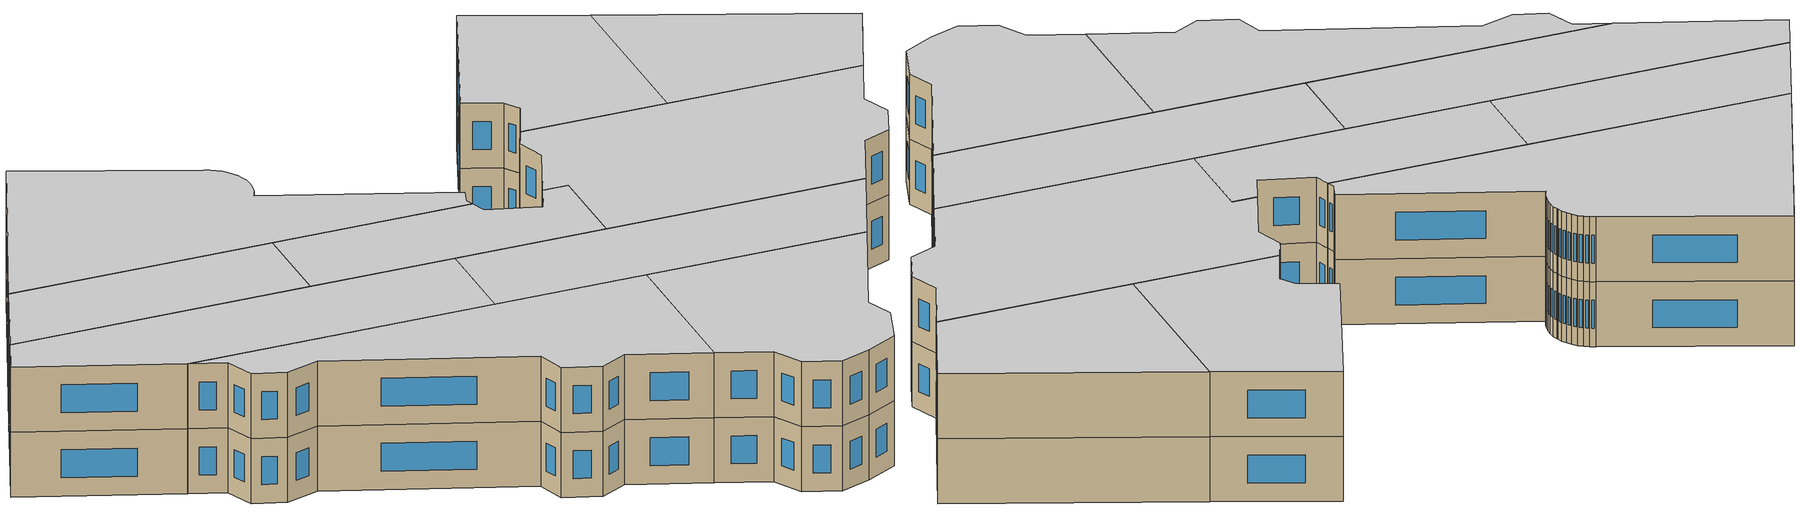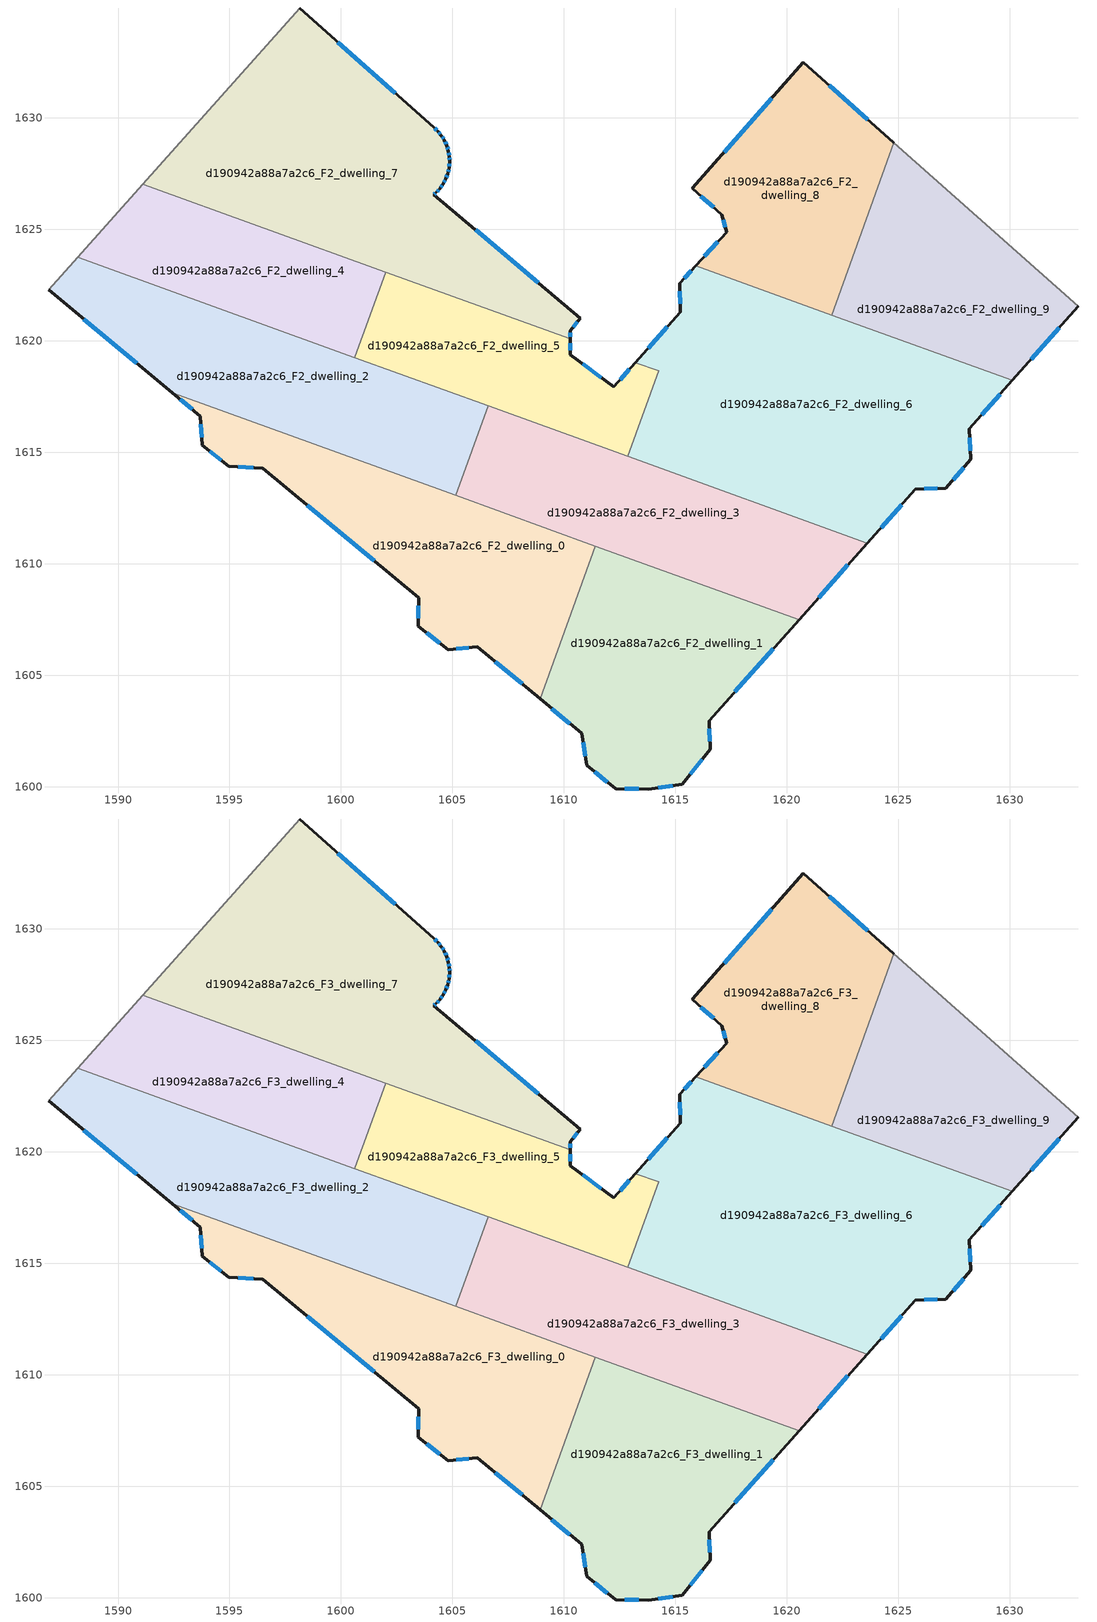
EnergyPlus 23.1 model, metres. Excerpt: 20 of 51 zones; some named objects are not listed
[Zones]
d190942a88a7a2c6_F2_dwelling_0
 floor to d190942a88a7a2c6_F1_dwelling_0 (EU_floor_Construction): 1611.41,1610.8 1608.93,1603.94 1606.11,1606.29 1604.81,1606.14 1603.46,1607.2 1603.48,1608.47 1596.49,1614.29 1594.97,1614.38 1593.77,1615.31 1593.69,1616.63 1592.43,1617.67 z6
 wall outside (EU_wall_Construction): 1592.43,1617.67 1593.69,1616.63 1593.77,1615.31 1594.97,1614.38 1596.49,1614.29 1603.48,1608.47 1603.46,1607.2 1604.81,1606.14 1606.11,1606.29 1608.93,1603.94 z6:9
 wall to d190942a88a7a2c6_F2_dwelling_1 (EU_wall_Construction): 1608.93,1603.94 1611.41,1610.8 z6:9
 wall to d190942a88a7a2c6_F2_dwelling_2 (EU_wall_Construction): 1605.15,1613.07 1592.43,1617.67 z6:9
 wall to d190942a88a7a2c6_F2_dwelling_3 (EU_wall_Construction): 1611.41,1610.8 1605.15,1613.07 z6:9
 window (EU_Window_Construction): 1603.48,1608.11 1603.46,1607.56 / 1598.49,1612.63 1601.49,1610.13 / 1595.4,1614.36 1596.06,1614.32 / 1594.11,1615.05 1594.62,1614.65 / 1593.71,1616.25 1593.75,1615.69 / 1592.79,1617.37 1593.33,1616.92 / 1606.91,1605.62 1608.12,1604.61 / 1605.18,1606.18 1605.74,1606.25 / 1603.84,1606.9 1604.42,1606.44 z6.86:8.14
d190942a88a7a2c6_F2_dwelling_1
 floor to d190942a88a7a2c6_F1_dwelling_1 (EU_floor_Construction): 1620.55,1607.49 1616.51,1602.96 1616.55,1601.68 1615.32,1600.1 1613.78,1599.9 1612.31,1599.91 1611.02,1600.97 1610.79,1602.39 1608.93,1603.94 1611.41,1610.8 z6
 wall outside (EU_wall_Construction): 1608.93,1603.94 1610.79,1602.39 1611.02,1600.97 1612.31,1599.91 1613.78,1599.9 1615.32,1600.1 1616.55,1601.68 1616.51,1602.96 1620.55,1607.49 z6:9
 wall to d190942a88a7a2c6_F2_dwelling_3 (EU_wall_Construction): 1620.55,1607.49 1611.41,1610.8 z6:9
 window (EU_Window_Construction): 1612.73,1599.91 1613.36,1599.9 / 1611.39,1600.67 1611.95,1600.21 / 1610.86,1601.99 1610.96,1601.38 / 1609.46,1603.5 1610.26,1602.83 / 1617.66,1604.26 1619.39,1606.2 / 1616.54,1602.04 1616.52,1602.6 / 1615.67,1600.55 1616.2,1601.23 / 1614.22,1599.96 1614.88,1600.05 z6.86:8.14
d190942a88a7a2c6_F2_dwelling_2
 floor to d190942a88a7a2c6_F1_dwelling_2 (EU_floor_Construction): 1606.6,1617.09 1605.15,1613.07 1592.43,1617.67 1586.89,1622.28 1588.19,1623.75 z6
 wall outside (EU_wall_Construction): 1586.89,1622.28 1592.43,1617.67 z6:9
 wall to d190942a88a7a2c6_F2_dwelling_3 (EU_wall_Construction): 1605.15,1613.07 1606.6,1617.09 z6:9
 wall adiabatic (EU_wall_Construction): 1588.19,1623.75 1586.89,1622.28 z6:9
 wall to d190942a88a7a2c6_F2_dwelling_4 (EU_wall_Construction): 1600.62,1619.25 1588.19,1623.75 z6:9
 wall to d190942a88a7a2c6_F2_dwelling_5 (EU_wall_Construction): 1606.6,1617.09 1600.62,1619.25 z6:9
 window (EU_Window_Construction): 1588.47,1620.97 1590.85,1618.99 z6.86:8.14
d190942a88a7a2c6_F2_dwelling_3
 floor to d190942a88a7a2c6_F1_dwelling_3 (EU_floor_Construction): 1623.61,1610.93 1620.55,1607.49 1605.15,1613.07 1606.6,1617.09 z6
 wall outside (EU_wall_Construction): 1620.55,1607.49 1623.61,1610.93 z6:9
 wall to d190942a88a7a2c6_F2_dwelling_6 (EU_wall_Construction): 1623.61,1610.93 1612.87,1614.82 z6:9
 wall to d190942a88a7a2c6_F2_dwelling_5 (EU_wall_Construction): 1612.87,1614.82 1606.6,1617.09 z6:9
 window (EU_Window_Construction): 1621.42,1608.47 1622.73,1609.95 z6.86:8.14
d190942a88a7a2c6_F2_dwelling_4
 floor to d190942a88a7a2c6_F1_dwelling_4 (EU_floor_Construction): 1602,1623.08 1600.62,1619.25 1588.19,1623.75 1591.11,1627.03 z6
 wall to d190942a88a7a2c6_F2_dwelling_5 (EU_wall_Construction): 1600.62,1619.25 1602,1623.08 z6:9
 wall adiabatic (EU_wall_Construction): 1591.11,1627.03 1588.19,1623.75 z6:9
 wall to d190942a88a7a2c6_F2_dwelling_7 (EU_wall_Construction): 1602,1623.08 1591.11,1627.03 z6:9
d190942a88a7a2c6_F2_dwelling_5
 floor to d190942a88a7a2c6_F1_dwelling_5 (EU_floor_Construction): 1613.21,1619.03 1614.25,1618.65 1612.87,1614.82 1600.62,1619.25 1602,1623.08 1610.29,1620.08 1610.28,1619.38 1612.24,1617.95 z6
 wall outside (EU_wall_Construction): 1613.21,1619.03 1612.24,1617.95 1610.28,1619.38 1610.29,1620.08 z6:9
 wall to d190942a88a7a2c6_F2_dwelling_6 (EU_wall_Construction): 1612.87,1614.82 1614.25,1618.65 1613.21,1619.03 z6:9
 wall to d190942a88a7a2c6_F2_dwelling_7 (EU_wall_Construction): 1610.29,1620.08 1602,1623.08 z6:9
 window (EU_Window_Construction): 1610.28,1619.58 1610.29,1619.88 / 1611.68,1618.35 1610.84,1618.97 / 1612.93,1618.72 1612.52,1618.25 z6.86:8.14
d190942a88a7a2c6_F2_dwelling_6
 floor to d190942a88a7a2c6_F1_dwelling_6 (EU_floor_Construction): 1630.11,1618.22 1628.18,1616.06 1628.24,1614.68 1627.13,1613.4 1625.77,1613.35 1623.61,1610.93 1612.87,1614.82 1614.25,1618.65 1613.21,1619.03 1615.21,1621.28 1615.2,1622.59 1615.91,1623.36 z6
 wall outside (EU_wall_Construction): 1615.91,1623.36 1615.2,1622.59 1615.21,1621.28 1613.21,1619.03 / 1623.61,1610.93 1625.77,1613.35 1627.13,1613.4 1628.24,1614.68 1628.18,1616.06 1630.11,1618.22 z6:9
 wall to d190942a88a7a2c6_F2_dwelling_9 (EU_wall_Construction): 1630.11,1618.22 1622,1621.16 z6:9
 wall to d190942a88a7a2c6_F2_dwelling_8 (EU_wall_Construction): 1622,1621.16 1615.91,1623.36 z6:9
 window (EU_Window_Construction): 1614.64,1620.64 1613.78,1619.67 / 1615.2,1622.22 1615.21,1621.66 / 1615.71,1623.14 1615.4,1622.81 / 1628.73,1616.68 1629.56,1617.6 / 1628.22,1615.08 1628.2,1615.67 / 1627.45,1613.76 1627.92,1614.32 / 1626.16,1613.36 1626.74,1613.38 / 1624.23,1611.62 1625.15,1612.66 z6.86:8.14
d190942a88a7a2c6_F2_dwelling_7
 floor to d190942a88a7a2c6_F1_dwelling_7 (EU_floor_Construction): 1604.34,1629.41 1604.51,1629.21 1604.64,1628.99 1604.75,1628.76 1604.82,1628.51 1604.86,1628.26 1604.87,1628.07 1604.87,1628.01 1604.85,1627.75 1604.79,1627.5 1604.7,1627.27 1604.58,1627.04 1604.43,1626.83 1604.26,1626.64 1604.17,1626.56 1610.73,1621.02 1610.29,1620.46 1610.29,1620.08 1591.11,1627.03 1598.14,1634.93 1604.16,1629.58 z6
 wall outside (EU_wall_Construction): 1610.29,1620.08 1610.29,1620.46 1610.73,1621.02 1604.17,1626.56 1604.26,1626.64 1604.43,1626.83 1604.58,1627.04 1604.7,1627.27 1604.79,1627.5 1604.85,1627.75 1604.87,1628.01 1604.87,1628.07 1604.86,1628.26 1604.82,1628.51 1604.75,1628.76 1604.64,1628.99 1604.51,1629.21 1604.34,1629.41 1604.16,1629.58 1598.14,1634.93 z6:9
 wall adiabatic (EU_wall_Construction): 1598.14,1634.93 1591.11,1627.03 z6:9
 window (EU_Window_Construction): 1602.44,1631.11 1599.86,1633.4 / 1604.29,1629.45 1604.21,1629.53 / 1604.46,1629.27 1604.39,1629.35 / 1604.6,1629.05 1604.54,1629.15 / 1604.72,1628.83 1604.67,1628.93 / 1604.8,1628.58 1604.77,1628.69 / 1604.85,1628.34 1604.83,1628.44 / 1604.87,1628.13 1604.87,1628.21 / 1604.86,1627.83 1604.87,1627.94 / 1604.81,1627.58 1604.83,1627.68 / 1604.73,1627.33 1604.77,1627.44 / 1604.62,1627.1 1604.67,1627.2 / 1604.48,1626.89 1604.54,1626.98 / 1604.31,1626.7 1604.38,1626.78 / 1604.19,1626.59 1604.23,1626.62 / 1608.85,1622.6 1606.04,1624.98 / 1610.41,1620.62 1610.6,1620.86 / 1610.29,1620.19 1610.29,1620.35 z6.86:8.14
d190942a88a7a2c6_F2_dwelling_8
 floor to d190942a88a7a2c6_F1_dwelling_8 (EU_floor_Construction): 1624.8,1628.89 1622,1621.16 1615.91,1623.36 1617.29,1624.87 1617.09,1625.65 1615.76,1626.83 1620.73,1632.51 z6
 wall outside (EU_wall_Construction): 1624.8,1628.89 1620.73,1632.51 1615.76,1626.83 1617.09,1625.65 1617.29,1624.87 1615.91,1623.36 z6:9
 wall to d190942a88a7a2c6_F2_dwelling_9 (EU_wall_Construction): 1622,1621.16 1624.8,1628.89 z6:9
 window (EU_Window_Construction): 1623.64,1629.92 1621.89,1631.47 / 1616.9,1624.44 1616.3,1623.79 / 1617.15,1625.43 1617.23,1625.09 / 1616.14,1626.5 1616.71,1625.99 / 1619.31,1630.89 1617.18,1628.45 z6.86:8.14
d190942a88a7a2c6_F2_dwelling_9
 floor to d190942a88a7a2c6_F1_dwelling_9 (EU_floor_Construction): 1633.07,1621.55 1630.11,1618.22 1622,1621.16 1624.8,1628.89 z6
 wall outside (EU_wall_Construction): 1630.11,1618.22 1633.07,1621.55 z6:9
 wall adiabatic (EU_wall_Construction): 1633.07,1621.55 1624.8,1628.89 z6:9
 window (EU_Window_Construction): 1630.96,1619.17 1632.23,1620.6 z6.86:8.14
d190942a88a7a2c6_F3_dwelling_0
 floor to d190942a88a7a2c6_F2_dwelling_0 (EU_floor_Construction): 1611.41,1610.8 1608.93,1603.94 1606.11,1606.29 1604.81,1606.14 1603.46,1607.2 1603.48,1608.47 1596.49,1614.29 1594.97,1614.38 1593.77,1615.31 1593.69,1616.63 1592.43,1617.67 z9
 wall outside (EU_wall_Construction): 1592.43,1617.67 1593.69,1616.63 1593.77,1615.31 1594.97,1614.38 1596.49,1614.29 1603.48,1608.47 1603.46,1607.2 1604.81,1606.14 1606.11,1606.29 1608.93,1603.94 z9:12
 wall to d190942a88a7a2c6_F3_dwelling_1 (EU_wall_Construction): 1608.93,1603.94 1611.41,1610.8 z9:12
 wall to d190942a88a7a2c6_F3_dwelling_2 (EU_wall_Construction): 1605.15,1613.07 1592.43,1617.67 z9:12
 wall to d190942a88a7a2c6_F3_dwelling_3 (EU_wall_Construction): 1611.41,1610.8 1605.15,1613.07 z9:12
 window (EU_Window_Construction): 1603.48,1608.11 1603.46,1607.56 / 1598.49,1612.63 1601.49,1610.13 / 1595.4,1614.36 1596.06,1614.32 / 1594.11,1615.05 1594.62,1614.65 / 1593.71,1616.25 1593.75,1615.69 / 1592.79,1617.37 1593.33,1616.92 / 1606.91,1605.62 1608.12,1604.61 / 1605.18,1606.18 1605.74,1606.25 / 1603.84,1606.9 1604.42,1606.44 z9.86:11.14
 ceiling to d190942a88a7a2c6_F4_dwelling_0 (EU_floor_Construction): 1608.93,1603.94 1611.41,1610.8 1592.43,1617.67 1593.69,1616.63 1593.77,1615.31 1594.97,1614.38 1596.49,1614.29 1603.48,1608.47 1603.46,1607.2 1604.81,1606.14 1606.11,1606.29 z12
d190942a88a7a2c6_F3_dwelling_1
 floor to d190942a88a7a2c6_F2_dwelling_1 (EU_floor_Construction): 1620.55,1607.49 1616.51,1602.96 1616.55,1601.68 1615.32,1600.1 1613.78,1599.9 1612.31,1599.91 1611.02,1600.97 1610.79,1602.39 1608.93,1603.94 1611.41,1610.8 z9
 wall outside (EU_wall_Construction): 1608.93,1603.94 1610.79,1602.39 1611.02,1600.97 1612.31,1599.91 1613.78,1599.9 1615.32,1600.1 1616.55,1601.68 1616.51,1602.96 1620.55,1607.49 z9:12
 wall to d190942a88a7a2c6_F3_dwelling_3 (EU_wall_Construction): 1620.55,1607.49 1611.41,1610.8 z9:12
 window (EU_Window_Construction): 1612.73,1599.91 1613.36,1599.9 / 1611.39,1600.67 1611.95,1600.21 / 1610.86,1601.99 1610.96,1601.38 / 1609.46,1603.5 1610.26,1602.83 / 1617.66,1604.26 1619.39,1606.2 / 1616.54,1602.04 1616.52,1602.6 / 1615.67,1600.55 1616.2,1601.23 / 1614.22,1599.96 1614.88,1600.05 z9.86:11.14
 ceiling to d190942a88a7a2c6_F4_dwelling_1 (EU_floor_Construction): 1616.55,1601.68 1616.51,1602.96 1620.55,1607.49 1611.41,1610.8 1608.93,1603.94 1610.79,1602.39 1611.02,1600.97 1612.31,1599.91 1613.78,1599.9 1615.32,1600.1 z12
d190942a88a7a2c6_F3_dwelling_2
 floor to d190942a88a7a2c6_F2_dwelling_2 (EU_floor_Construction): 1606.6,1617.09 1605.15,1613.07 1592.43,1617.67 1586.89,1622.28 1588.19,1623.75 z9
 wall outside (EU_wall_Construction): 1586.89,1622.28 1592.43,1617.67 z9:12
 wall to d190942a88a7a2c6_F3_dwelling_3 (EU_wall_Construction): 1605.15,1613.07 1606.6,1617.09 z9:12
 wall adiabatic (EU_wall_Construction): 1588.19,1623.75 1586.89,1622.28 z9:12
 wall to d190942a88a7a2c6_F3_dwelling_4 (EU_wall_Construction): 1600.62,1619.25 1588.19,1623.75 z9:12
 wall to d190942a88a7a2c6_F3_dwelling_5 (EU_wall_Construction): 1606.6,1617.09 1600.62,1619.25 z9:12
 window (EU_Window_Construction): 1588.47,1620.97 1590.85,1618.99 z9.86:11.14
 ceiling to d190942a88a7a2c6_F4_dwelling_2 (EU_floor_Construction): 1605.15,1613.07 1606.6,1617.09 1588.19,1623.75 1586.89,1622.28 1592.43,1617.67 z12
d190942a88a7a2c6_F3_dwelling_3
 floor to d190942a88a7a2c6_F2_dwelling_3 (EU_floor_Construction): 1623.61,1610.93 1620.55,1607.49 1605.15,1613.07 1606.6,1617.09 z9
 wall outside (EU_wall_Construction): 1620.55,1607.49 1623.61,1610.93 z9:12
 wall to d190942a88a7a2c6_F3_dwelling_6 (EU_wall_Construction): 1623.61,1610.93 1612.87,1614.82 z9:12
 wall to d190942a88a7a2c6_F3_dwelling_5 (EU_wall_Construction): 1612.87,1614.82 1606.6,1617.09 z9:12
 window (EU_Window_Construction): 1621.42,1608.47 1622.73,1609.95 z9.86:11.14
 ceiling to d190942a88a7a2c6_F4_dwelling_3 (EU_floor_Construction): 1620.55,1607.49 1623.61,1610.93 1606.6,1617.09 1605.15,1613.07 z12
d190942a88a7a2c6_F3_dwelling_4
 floor to d190942a88a7a2c6_F2_dwelling_4 (EU_floor_Construction): 1602,1623.08 1600.62,1619.25 1588.19,1623.75 1591.11,1627.03 z9
 wall to d190942a88a7a2c6_F3_dwelling_5 (EU_wall_Construction): 1600.62,1619.25 1602,1623.08 z9:12
 wall adiabatic (EU_wall_Construction): 1591.11,1627.03 1588.19,1623.75 z9:12
 wall to d190942a88a7a2c6_F3_dwelling_7 (EU_wall_Construction): 1602,1623.08 1591.11,1627.03 z9:12
 ceiling to d190942a88a7a2c6_F4_dwelling_4 (EU_floor_Construction): 1600.62,1619.25 1602,1623.08 1591.11,1627.03 1588.19,1623.75 z12
d190942a88a7a2c6_F3_dwelling_5
 floor to d190942a88a7a2c6_F2_dwelling_5 (EU_floor_Construction): 1613.21,1619.03 1614.25,1618.65 1612.87,1614.82 1600.62,1619.25 1602,1623.08 1610.29,1620.08 1610.28,1619.38 1612.24,1617.95 z9
 wall outside (EU_wall_Construction): 1613.21,1619.03 1612.24,1617.95 1610.28,1619.38 1610.29,1620.08 z9:12
 wall to d190942a88a7a2c6_F3_dwelling_6 (EU_wall_Construction): 1612.87,1614.82 1614.25,1618.65 1613.21,1619.03 z9:12
 wall to d190942a88a7a2c6_F3_dwelling_7 (EU_wall_Construction): 1610.29,1620.08 1602,1623.08 z9:12
 window (EU_Window_Construction): 1610.28,1619.58 1610.29,1619.88 / 1611.68,1618.35 1610.84,1618.97 / 1612.93,1618.72 1612.52,1618.25 z9.86:11.14
 ceiling to d190942a88a7a2c6_F4_dwelling_5 (EU_floor_Construction): 1612.87,1614.82 1614.25,1618.65 1613.21,1619.03 1612.24,1617.95 1610.28,1619.38 1610.29,1620.08 1602,1623.08 1600.62,1619.25 z12
d190942a88a7a2c6_F3_dwelling_6
 floor to d190942a88a7a2c6_F2_dwelling_6 (EU_floor_Construction): 1630.11,1618.22 1628.18,1616.06 1628.24,1614.68 1627.13,1613.4 1625.77,1613.35 1623.61,1610.93 1612.87,1614.82 1614.25,1618.65 1613.21,1619.03 1615.21,1621.28 1615.2,1622.59 1615.91,1623.36 z9
 wall outside (EU_wall_Construction): 1615.91,1623.36 1615.2,1622.59 1615.21,1621.28 1613.21,1619.03 / 1623.61,1610.93 1625.77,1613.35 1627.13,1613.4 1628.24,1614.68 1628.18,1616.06 1630.11,1618.22 z9:12
 wall to d190942a88a7a2c6_F3_dwelling_9 (EU_wall_Construction): 1630.11,1618.22 1622,1621.16 z9:12
 wall to d190942a88a7a2c6_F3_dwelling_8 (EU_wall_Construction): 1622,1621.16 1615.91,1623.36 z9:12
 window (EU_Window_Construction): 1614.64,1620.64 1613.78,1619.67 / 1615.2,1622.22 1615.21,1621.66 / 1615.71,1623.14 1615.4,1622.81 / 1628.73,1616.68 1629.56,1617.6 / 1628.22,1615.08 1628.2,1615.67 / 1627.45,1613.76 1627.92,1614.32 / 1626.16,1613.36 1626.74,1613.38 / 1624.23,1611.62 1625.15,1612.66 z9.86:11.14
 ceiling to d190942a88a7a2c6_F4_dwelling_6 (EU_floor_Construction): 1627.13,1613.4 1628.24,1614.68 1628.18,1616.06 1630.11,1618.22 1615.91,1623.36 1615.2,1622.59 1615.21,1621.28 1613.21,1619.03 1614.25,1618.65 1612.87,1614.82 1623.61,1610.93 1625.77,1613.35 z12
d190942a88a7a2c6_F3_dwelling_7
 floor to d190942a88a7a2c6_F2_dwelling_7 (EU_floor_Construction): 1604.34,1629.41 1604.51,1629.21 1604.64,1628.99 1604.75,1628.76 1604.82,1628.51 1604.86,1628.26 1604.87,1628.07 1604.87,1628.01 1604.85,1627.75 1604.79,1627.5 1604.7,1627.27 1604.58,1627.04 1604.43,1626.83 1604.26,1626.64 1604.17,1626.56 1610.73,1621.02 1610.29,1620.46 1610.29,1620.08 1591.11,1627.03 1598.14,1634.93 1604.16,1629.58 z9
 wall outside (EU_wall_Construction): 1610.29,1620.08 1610.29,1620.46 1610.73,1621.02 1604.17,1626.56 1604.26,1626.64 1604.43,1626.83 1604.58,1627.04 1604.7,1627.27 1604.79,1627.5 1604.85,1627.75 1604.87,1628.01 1604.87,1628.07 1604.86,1628.26 1604.82,1628.51 1604.75,1628.76 1604.64,1628.99 1604.51,1629.21 1604.34,1629.41 1604.16,1629.58 1598.14,1634.93 z9:12
 wall adiabatic (EU_wall_Construction): 1598.14,1634.93 1591.11,1627.03 z9:12
 window (EU_Window_Construction): 1602.44,1631.11 1599.86,1633.4 / 1604.29,1629.45 1604.21,1629.53 / 1604.46,1629.27 1604.39,1629.35 / 1604.6,1629.05 1604.54,1629.15 / 1604.72,1628.83 1604.67,1628.93 / 1604.8,1628.58 1604.77,1628.69 / 1604.85,1628.34 1604.83,1628.44 / 1604.87,1628.13 1604.87,1628.21 / 1604.86,1627.83 1604.87,1627.94 / 1604.81,1627.58 1604.83,1627.68 / 1604.73,1627.33 1604.77,1627.44 / 1604.62,1627.1 1604.67,1627.2 / 1604.48,1626.89 1604.54,1626.98 / 1604.31,1626.7 1604.38,1626.78 / 1604.19,1626.59 1604.23,1626.62 / 1608.85,1622.6 1606.04,1624.98 / 1610.41,1620.62 1610.6,1620.86 / 1610.29,1620.19 1610.29,1620.35 z9.86:11.14
 ceiling to d190942a88a7a2c6_F4_dwelling_7 (EU_floor_Construction): 1610.29,1620.08 1610.29,1620.46 1610.73,1621.02 1604.17,1626.56 1604.26,1626.64 1604.43,1626.83 1604.58,1627.04 1604.7,1627.27 1604.79,1627.5 1604.85,1627.75 1604.87,1628.01 1604.87,1628.07 1604.86,1628.26 1604.82,1628.51 1604.75,1628.76 1604.64,1628.99 1604.51,1629.21 1604.34,1629.41 1604.16,1629.58 1598.14,1634.93 1591.11,1627.03 z12
d190942a88a7a2c6_F3_dwelling_8
 floor to d190942a88a7a2c6_F2_dwelling_8 (EU_floor_Construction): 1624.8,1628.89 1622,1621.16 1615.91,1623.36 1617.29,1624.87 1617.09,1625.65 1615.76,1626.83 1620.73,1632.51 z9
 wall outside (EU_wall_Construction): 1624.8,1628.89 1620.73,1632.51 1615.76,1626.83 1617.09,1625.65 1617.29,1624.87 1615.91,1623.36 z9:12
 wall to d190942a88a7a2c6_F3_dwelling_9 (EU_wall_Construction): 1622,1621.16 1624.8,1628.89 z9:12
 window (EU_Window_Construction): 1623.64,1629.92 1621.89,1631.47 / 1616.9,1624.44 1616.3,1623.79 / 1617.15,1625.43 1617.23,1625.09 / 1616.14,1626.5 1616.71,1625.99 / 1619.31,1630.89 1617.18,1628.45 z9.86:11.14
 ceiling to d190942a88a7a2c6_F4_dwelling_8 (EU_floor_Construction): 1622,1621.16 1624.8,1628.89 1620.73,1632.51 1615.76,1626.83 1617.09,1625.65 1617.29,1624.87 1615.91,1623.36 z12
d190942a88a7a2c6_F3_dwelling_9
 floor to d190942a88a7a2c6_F2_dwelling_9 (EU_floor_Construction): 1633.07,1621.55 1630.11,1618.22 1622,1621.16 1624.8,1628.89 z9
 wall outside (EU_wall_Construction): 1630.11,1618.22 1633.07,1621.55 z9:12
 wall adiabatic (EU_wall_Construction): 1633.07,1621.55 1624.8,1628.89 z9:12
 window (EU_Window_Construction): 1630.96,1619.17 1632.23,1620.6 z9.86:11.14
 ceiling to d190942a88a7a2c6_F4_dwelling_9 (EU_floor_Construction): 1630.11,1618.22 1633.07,1621.55 1624.8,1628.89 1622,1621.16 z12
[Building]
EU S2 Campaign: North Axis=0; Terrain=City; Solar Distribution=FullExterior
[Site:Location]
Helsinki-Vantaa.AP: Latitude=60.317; Longitude=24.963; Time Zone=2; Elevation=54.6
[SizingPeriod:WeatherFileDays]
AnnualSizingPeriod: Begin Month=1; Begin Day of Month=1; End Month=12; End Day of Month=31; Day of Week for Start Day=Monday; Use Weather File Daylight Saving Period=No; Use Weather File Rain and Snow Indicators=No
[MATERIAL]
EU_InternalMass_Material: Roughness=MediumRough; Thickness=0.1; Conductivity=1; Density=1800; Specific Heat=900; Thermal Absorptance=0.9; Solar Absorptance=0.7; Visible Absorptance=0.7
[MATERIAL:NOMASS] Roughness=MediumRough; Thermal Absorptance=0.9; Solar Absorptance=0.7; Visible Absorptance=0.7
Name | Thermal Resistance
EU_wall_NoMass | 1.10183
EU_floor_NoMass | 1.70606
[WINDOWMATERIAL:SIMPLEGLAZINGSYSTEM]
EU_Window_SimpleGlazing: UFactor=3.11035; Solar Heat Gain Coefficient=0.8; Visible Transmittance=0.8
[CONSTRUCTION]
EU_wall_Construction: EU_wall_NoMass
EU_floor_Construction: EU_floor_NoMass
EU_Window_Construction: EU_Window_SimpleGlazing
EU_InternalMass_Construction: EU_InternalMass_Material
[ZONE] Type=1; Multiplier=1; Ceiling Height=autocalculate; Floor Area=autocalculate; Part of Total Floor Area=Yes
Name | Volume
d190942a88a7a2c6_F2_dwelling_0; d190942a88a7a2c6_F3_dwelling_0 | 235.489
d190942a88a7a2c6_F2_dwelling_1; d190942a88a7a2c6_F3_dwelling_1 | 219.08
d190942a88a7a2c6_F2_dwelling_2; d190942a88a7a2c6_F3_dwelling_2 | 233.502
d190942a88a7a2c6_F2_dwelling_3; d190942a88a7a2c6_F3_dwelling_3 | 221.028
d190942a88a7a2c6_F2_dwelling_4; d190942a88a7a2c6_F3_dwelling_4 | 151.515
d190942a88a7a2c6_F2_dwelling_5; d190942a88a7a2c6_F3_dwelling_5 | 150.853
d190942a88a7a2c6_F2_dwelling_6; d190942a88a7a2c6_F3_dwelling_6 | 374.272
d190942a88a7a2c6_F2_dwelling_7; d190942a88a7a2c6_F3_dwelling_7 | 326.437
d190942a88a7a2c6_F2_dwelling_8; d190942a88a7a2c6_F3_dwelling_8 | 180.263
d190942a88a7a2c6_F2_dwelling_9; d190942a88a7a2c6_F3_dwelling_9 | 180.272
[INTERNALMASS] Construction=EU_InternalMass_Construction
Name | Zone or ZoneList | Surface Area
d190942a88a7a2c6_F2_dwelling_0_EU_InternalMass | d190942a88a7a2c6_F2_dwelling_0 | 78.4962
d190942a88a7a2c6_F2_dwelling_1_EU_InternalMass | d190942a88a7a2c6_F2_dwelling_1 | 73.0269
d190942a88a7a2c6_F2_dwelling_2_EU_InternalMass | d190942a88a7a2c6_F2_dwelling_2 | 77.8337
d190942a88a7a2c6_F2_dwelling_3_EU_InternalMass | d190942a88a7a2c6_F2_dwelling_3 | 73.676
d190942a88a7a2c6_F2_dwelling_4_EU_InternalMass | d190942a88a7a2c6_F2_dwelling_4 | 50.505
d190942a88a7a2c6_F2_dwelling_5_EU_InternalMass | d190942a88a7a2c6_F2_dwelling_5 | 50.284
d190942a88a7a2c6_F2_dwelling_6_EU_InternalMass | d190942a88a7a2c6_F2_dwelling_6 | 124.763
d190942a88a7a2c6_F2_dwelling_7_EU_InternalMass | d190942a88a7a2c6_F2_dwelling_7 | 108.812
d190942a88a7a2c6_F2_dwelling_8_EU_InternalMass | d190942a88a7a2c6_F2_dwelling_8 | 60.0876
d190942a88a7a2c6_F2_dwelling_9_EU_InternalMass | d190942a88a7a2c6_F2_dwelling_9 | 60.0908
d190942a88a7a2c6_F3_dwelling_0_EU_InternalMass | d190942a88a7a2c6_F3_dwelling_0 | 78.4962
d190942a88a7a2c6_F3_dwelling_1_EU_InternalMass | d190942a88a7a2c6_F3_dwelling_1 | 73.0269
d190942a88a7a2c6_F3_dwelling_2_EU_InternalMass | d190942a88a7a2c6_F3_dwelling_2 | 77.8337
d190942a88a7a2c6_F3_dwelling_3_EU_InternalMass | d190942a88a7a2c6_F3_dwelling_3 | 73.676
d190942a88a7a2c6_F3_dwelling_4_EU_InternalMass | d190942a88a7a2c6_F3_dwelling_4 | 50.505
d190942a88a7a2c6_F3_dwelling_5_EU_InternalMass | d190942a88a7a2c6_F3_dwelling_5 | 50.284
d190942a88a7a2c6_F3_dwelling_6_EU_InternalMass | d190942a88a7a2c6_F3_dwelling_6 | 124.763
d190942a88a7a2c6_F3_dwelling_7_EU_InternalMass | d190942a88a7a2c6_F3_dwelling_7 | 108.812
d190942a88a7a2c6_F3_dwelling_8_EU_InternalMass | d190942a88a7a2c6_F3_dwelling_8 | 60.0876
d190942a88a7a2c6_F3_dwelling_9_EU_InternalMass | d190942a88a7a2c6_F3_dwelling_9 | 60.0908
[OTHEREQUIPMENT] Fuel Type=Electricity; Design Level Calculation Method=Watts/Area; Power per Zone Floor Area=1; Fraction Latent=0; Fraction Radiant=0; Fraction Lost=0; Carbon Dioxide Generation Rate=0; EndUse Subcategory=EU_Step8_InternalGains
Name | Zone or ZoneList or Space or SpaceList | Schedule
EU_Step8_InternalGain_d190942a88a7a2c6_F2_dwelling_0_f000 | d190942a88a7a2c6_F2_dwelling_0 | EU_Step8_GainSchedule_d190942a88a7a2c6_F2_dwelling_0_f000
EU_Step8_InternalGain_d190942a88a7a2c6_F2_dwelling_1_f000 | d190942a88a7a2c6_F2_dwelling_1 | EU_Step8_GainSchedule_d190942a88a7a2c6_F2_dwelling_1_f000
EU_Step8_InternalGain_d190942a88a7a2c6_F2_dwelling_2_f000 | d190942a88a7a2c6_F2_dwelling_2 | EU_Step8_GainSchedule_d190942a88a7a2c6_F2_dwelling_2_f000
EU_Step8_InternalGain_d190942a88a7a2c6_F2_dwelling_3_f000 | d190942a88a7a2c6_F2_dwelling_3 | EU_Step8_GainSchedule_d190942a88a7a2c6_F2_dwelling_3_f000
EU_Step8_InternalGain_d190942a88a7a2c6_F2_dwelling_4_f000 | d190942a88a7a2c6_F2_dwelling_4 | EU_Step8_GainSchedule_d190942a88a7a2c6_F2_dwelling_4_f000
EU_Step8_InternalGain_d190942a88a7a2c6_F2_dwelling_5_f000 | d190942a88a7a2c6_F2_dwelling_5 | EU_Step8_GainSchedule_d190942a88a7a2c6_F2_dwelling_5_f000
EU_Step8_InternalGain_d190942a88a7a2c6_F2_dwelling_6_f000 | d190942a88a7a2c6_F2_dwelling_6 | EU_Step8_GainSchedule_d190942a88a7a2c6_F2_dwelling_6_f000
EU_Step8_InternalGain_d190942a88a7a2c6_F2_dwelling_7_f000 | d190942a88a7a2c6_F2_dwelling_7 | EU_Step8_GainSchedule_d190942a88a7a2c6_F2_dwelling_7_f000
EU_Step8_InternalGain_d190942a88a7a2c6_F2_dwelling_8_f000 | d190942a88a7a2c6_F2_dwelling_8 | EU_Step8_GainSchedule_d190942a88a7a2c6_F2_dwelling_8_f000
EU_Step8_InternalGain_d190942a88a7a2c6_F2_dwelling_9_f000 | d190942a88a7a2c6_F2_dwelling_9 | EU_Step8_GainSchedule_d190942a88a7a2c6_F2_dwelling_9_f000
EU_Step8_InternalGain_d190942a88a7a2c6_F3_dwelling_0_f000 | d190942a88a7a2c6_F3_dwelling_0 | EU_Step8_GainSchedule_d190942a88a7a2c6_F3_dwelling_0_f000
EU_Step8_InternalGain_d190942a88a7a2c6_F3_dwelling_1_f000 | d190942a88a7a2c6_F3_dwelling_1 | EU_Step8_GainSchedule_d190942a88a7a2c6_F3_dwelling_1_f000
EU_Step8_InternalGain_d190942a88a7a2c6_F3_dwelling_2_f000 | d190942a88a7a2c6_F3_dwelling_2 | EU_Step8_GainSchedule_d190942a88a7a2c6_F3_dwelling_2_f000
EU_Step8_InternalGain_d190942a88a7a2c6_F3_dwelling_3_f000 | d190942a88a7a2c6_F3_dwelling_3 | EU_Step8_GainSchedule_d190942a88a7a2c6_F3_dwelling_3_f000
EU_Step8_InternalGain_d190942a88a7a2c6_F3_dwelling_4_f000 | d190942a88a7a2c6_F3_dwelling_4 | EU_Step8_GainSchedule_d190942a88a7a2c6_F3_dwelling_4_f000
EU_Step8_InternalGain_d190942a88a7a2c6_F3_dwelling_5_f000 | d190942a88a7a2c6_F3_dwelling_5 | EU_Step8_GainSchedule_d190942a88a7a2c6_F3_dwelling_5_f000
EU_Step8_InternalGain_d190942a88a7a2c6_F3_dwelling_6_f000 | d190942a88a7a2c6_F3_dwelling_6 | EU_Step8_GainSchedule_d190942a88a7a2c6_F3_dwelling_6_f000
EU_Step8_InternalGain_d190942a88a7a2c6_F3_dwelling_7_f000 | d190942a88a7a2c6_F3_dwelling_7 | EU_Step8_GainSchedule_d190942a88a7a2c6_F3_dwelling_7_f000
EU_Step8_InternalGain_d190942a88a7a2c6_F3_dwelling_8_f000 | d190942a88a7a2c6_F3_dwelling_8 | EU_Step8_GainSchedule_d190942a88a7a2c6_F3_dwelling_8_f000
EU_Step8_InternalGain_d190942a88a7a2c6_F3_dwelling_9_f000 | d190942a88a7a2c6_F3_dwelling_9 | EU_Step8_GainSchedule_d190942a88a7a2c6_F3_dwelling_9_f000
[ZONEVENTILATION:DESIGNFLOWRATE] Schedule=EU_AlwaysOn; Design Flow Rate Calculation Method=AirChanges/Hour; Air Changes per Hour=0.756316; Ventilation Type=Natural; Fan Pressure Rise=0; Fan Total Efficiency=1; Constant Term Coefficient=1; Temperature Term Coefficient=0; Velocity Term Coefficient=0; Velocity Squared Term Coefficient=0; Minimum Indoor Temperature=-100; Maximum Indoor Temperature=100; Delta Temperature=-100; Minimum Outdoor Temperature=-100; Maximum Outdoor Temperature=100; Maximum Wind Speed=40
Name | Zone or ZoneList or Space or SpaceList
EU_ConstantAir_d190942a88a7a2c6_F2_dwelling_0 | d190942a88a7a2c6_F2_dwelling_0
EU_ConstantAir_d190942a88a7a2c6_F2_dwelling_1 | d190942a88a7a2c6_F2_dwelling_1
EU_ConstantAir_d190942a88a7a2c6_F2_dwelling_2 | d190942a88a7a2c6_F2_dwelling_2
EU_ConstantAir_d190942a88a7a2c6_F2_dwelling_3 | d190942a88a7a2c6_F2_dwelling_3
EU_ConstantAir_d190942a88a7a2c6_F2_dwelling_4 | d190942a88a7a2c6_F2_dwelling_4
EU_ConstantAir_d190942a88a7a2c6_F2_dwelling_5 | d190942a88a7a2c6_F2_dwelling_5
EU_ConstantAir_d190942a88a7a2c6_F2_dwelling_6 | d190942a88a7a2c6_F2_dwelling_6
EU_ConstantAir_d190942a88a7a2c6_F2_dwelling_7 | d190942a88a7a2c6_F2_dwelling_7
EU_ConstantAir_d190942a88a7a2c6_F2_dwelling_8 | d190942a88a7a2c6_F2_dwelling_8
EU_ConstantAir_d190942a88a7a2c6_F2_dwelling_9 | d190942a88a7a2c6_F2_dwelling_9
EU_ConstantAir_d190942a88a7a2c6_F3_dwelling_0 | d190942a88a7a2c6_F3_dwelling_0
EU_ConstantAir_d190942a88a7a2c6_F3_dwelling_1 | d190942a88a7a2c6_F3_dwelling_1
EU_ConstantAir_d190942a88a7a2c6_F3_dwelling_2 | d190942a88a7a2c6_F3_dwelling_2
EU_ConstantAir_d190942a88a7a2c6_F3_dwelling_3 | d190942a88a7a2c6_F3_dwelling_3
EU_ConstantAir_d190942a88a7a2c6_F3_dwelling_4 | d190942a88a7a2c6_F3_dwelling_4
EU_ConstantAir_d190942a88a7a2c6_F3_dwelling_5 | d190942a88a7a2c6_F3_dwelling_5
EU_ConstantAir_d190942a88a7a2c6_F3_dwelling_6 | d190942a88a7a2c6_F3_dwelling_6
EU_ConstantAir_d190942a88a7a2c6_F3_dwelling_7 | d190942a88a7a2c6_F3_dwelling_7
EU_ConstantAir_d190942a88a7a2c6_F3_dwelling_8 | d190942a88a7a2c6_F3_dwelling_8
EU_ConstantAir_d190942a88a7a2c6_F3_dwelling_9 | d190942a88a7a2c6_F3_dwelling_9
[HVACTEMPLATE:THERMOSTAT] Constant Heating Setpoint=20; Constant Cooling Setpoint=50
EU_HeatOnly_d190942a88a7a2c6_F4_dwelling_0; EU_HeatOnly_d190942a88a7a2c6_F4_dwelling_1; EU_HeatOnly_d190942a88a7a2c6_F4_dwelling_2; EU_HeatOnly_d190942a88a7a2c6_F4_dwelling_3; EU_HeatOnly_d190942a88a7a2c6_F4_dwelling_4; EU_HeatOnly_d190942a88a7a2c6_F4_dwelling_5; EU_HeatOnly_d190942a88a7a2c6_F4_dwelling_6; EU_HeatOnly_d190942a88a7a2c6_F4_dwelling_7; EU_HeatOnly_d190942a88a7a2c6_F4_dwelling_8; EU_HeatOnly_d190942a88a7a2c6_F4_dwelling_9
[HVACTEMPLATE:ZONE:IDEALLOADSAIRSYSTEM] System Availability Schedule=EU_AlwaysOn; Maximum Heating Supply Air Temperature=50; Minimum Cooling Supply Air Temperature=13; Maximum Heating Supply Air Humidity Ratio=0.0156; Minimum Cooling Supply Air Humidity Ratio=0.0077; Heating Limit=NoLimit; Cooling Limit=NoLimit; Heating Availability Schedule=EU_AlwaysOn; Cooling Availability Schedule=EU_CoolingOff; Dehumidification Control Type=ConstantSensibleHeatRatio; Cooling Sensible Heat Ratio=0.7; Dehumidification Setpoint=60; Humidification Control Type=None; Humidification Setpoint=30; Outdoor Air Method=None; Outdoor Air Flow Rate per Person=0.00944; Outdoor Air Flow Rate per Zone Floor Area=0; Outdoor Air Flow Rate per Zone=0; Demand Controlled Ventilation Type=None; Outdoor Air Economizer Type=NoEconomizer; Heat Recovery Type=None; Sensible Heat Recovery Effectiveness=0.7; Latent Heat Recovery Effectiveness=0.65
Name | Template Thermostat
d190942a88a7a2c6_F2_dwelling_0 | EU_HeatOnly_d190942a88a7a2c6_F2_dwelling_0
d190942a88a7a2c6_F2_dwelling_1 | EU_HeatOnly_d190942a88a7a2c6_F2_dwelling_1
d190942a88a7a2c6_F2_dwelling_2 | EU_HeatOnly_d190942a88a7a2c6_F2_dwelling_2
d190942a88a7a2c6_F2_dwelling_3 | EU_HeatOnly_d190942a88a7a2c6_F2_dwelling_3
d190942a88a7a2c6_F2_dwelling_4 | EU_HeatOnly_d190942a88a7a2c6_F2_dwelling_4
d190942a88a7a2c6_F2_dwelling_5 | EU_HeatOnly_d190942a88a7a2c6_F2_dwelling_5
d190942a88a7a2c6_F2_dwelling_6 | EU_HeatOnly_d190942a88a7a2c6_F2_dwelling_6
d190942a88a7a2c6_F2_dwelling_7 | EU_HeatOnly_d190942a88a7a2c6_F2_dwelling_7
d190942a88a7a2c6_F2_dwelling_8 | EU_HeatOnly_d190942a88a7a2c6_F2_dwelling_8
d190942a88a7a2c6_F2_dwelling_9 | EU_HeatOnly_d190942a88a7a2c6_F2_dwelling_9
d190942a88a7a2c6_F3_dwelling_0 | EU_HeatOnly_d190942a88a7a2c6_F3_dwelling_0
d190942a88a7a2c6_F3_dwelling_1 | EU_HeatOnly_d190942a88a7a2c6_F3_dwelling_1
d190942a88a7a2c6_F3_dwelling_2 | EU_HeatOnly_d190942a88a7a2c6_F3_dwelling_2
d190942a88a7a2c6_F3_dwelling_3 | EU_HeatOnly_d190942a88a7a2c6_F3_dwelling_3
d190942a88a7a2c6_F3_dwelling_4 | EU_HeatOnly_d190942a88a7a2c6_F3_dwelling_4
d190942a88a7a2c6_F3_dwelling_5 | EU_HeatOnly_d190942a88a7a2c6_F3_dwelling_5
d190942a88a7a2c6_F3_dwelling_6 | EU_HeatOnly_d190942a88a7a2c6_F3_dwelling_6
d190942a88a7a2c6_F3_dwelling_7 | EU_HeatOnly_d190942a88a7a2c6_F3_dwelling_7
d190942a88a7a2c6_F3_dwelling_8 | EU_HeatOnly_d190942a88a7a2c6_F3_dwelling_8
d190942a88a7a2c6_F3_dwelling_9 | EU_HeatOnly_d190942a88a7a2c6_F3_dwelling_9
[SIZING:ZONE] Zone Cooling Design Supply Air Temperature Input Method=SupplyAirTemperature; Zone Cooling Design Supply Air Temperature=13; Zone Heating Design Supply Air Temperature Input Method=SupplyAirTemperature; Zone Heating Design Supply Air Temperature=50; Zone Cooling Design Supply Air Humidity Ratio=0.008; Zone Heating Design Supply Air Humidity Ratio=0.008; Cooling Design Air Flow Method=DesignDay; Cooling Design Air Flow Rate=0; Cooling Minimum Air Flow per Zone Floor Area=0.000762; Cooling Minimum Air Flow=0; Cooling Minimum Air Flow Fraction=0.2; Heating Design Air Flow Method=DesignDay; Heating Design Air Flow Rate=0; Heating Maximum Air Flow per Zone Floor Area=0.002032; Heating Maximum Air Flow=0.141576; Heating Maximum Air Flow Fraction=0.3; Account for Dedicated Outdoor Air System=No; Dedicated Outdoor Air System Control Strategy=NeutralSupplyAir; Dedicated Outdoor Air Low Setpoint Temperature for Design=autosize; Dedicated Outdoor Air High Setpoint Temperature for Design=autosize; Zone Load Sizing Method=Sensible Load Only No Latent Load; Zone Latent Cooling Design Supply Air Humidity Ratio Input Method=HumidityRatioDifference; Zone Cooling Design Supply Air Humidity Ratio Difference=0.005; Zone Latent Heating Design Supply Air Humidity Ratio Input Method=HumidityRatioDifference; Zone Humidification Design Supply Air Humidity Ratio Difference=0.005
d190942a88a7a2c6_F2_dwelling_0; d190942a88a7a2c6_F2_dwelling_1; d190942a88a7a2c6_F2_dwelling_2; d190942a88a7a2c6_F2_dwelling_3; d190942a88a7a2c6_F2_dwelling_4; d190942a88a7a2c6_F2_dwelling_5; d190942a88a7a2c6_F2_dwelling_6; d190942a88a7a2c6_F2_dwelling_7; d190942a88a7a2c6_F2_dwelling_8; d190942a88a7a2c6_F2_dwelling_9; d190942a88a7a2c6_F3_dwelling_0; d190942a88a7a2c6_F3_dwelling_1; d190942a88a7a2c6_F3_dwelling_2; d190942a88a7a2c6_F3_dwelling_3; d190942a88a7a2c6_F3_dwelling_4; d190942a88a7a2c6_F3_dwelling_5; d190942a88a7a2c6_F3_dwelling_6; d190942a88a7a2c6_F3_dwelling_7; d190942a88a7a2c6_F3_dwelling_8; d190942a88a7a2c6_F3_dwelling_9
[SCHEDULE:CONSTANT]
Name | Hourly Value
EU_AlwaysOn | 1
EU_CoolingOff | 0
[SCHEDULE:FILE] Column Number=1; Rows to Skip at Top=0; Number of Hours of Data=8760; Column Separator=Comma; Interpolate to Timestep=No; Minutes per Item=60; Adjust Schedule for Daylight Savings=Yes
Name | File
EU_Step8_GainSchedule_d190942a88a7a2c6_F2_dwelling_0_f000 | ../../schedules/d190942a88a7a2c6/d190942a88a7a2c6_F2_dwelling_0_f000_gain.csv
EU_Step8_GainSchedule_d190942a88a7a2c6_F2_dwelling_1_f000 | ../../schedules/d190942a88a7a2c6/d190942a88a7a2c6_F2_dwelling_1_f000_gain.csv
EU_Step8_GainSchedule_d190942a88a7a2c6_F2_dwelling_2_f000 | ../../schedules/d190942a88a7a2c6/d190942a88a7a2c6_F2_dwelling_2_f000_gain.csv
EU_Step8_GainSchedule_d190942a88a7a2c6_F2_dwelling_3_f000 | ../../schedules/d190942a88a7a2c6/d190942a88a7a2c6_F2_dwelling_3_f000_gain.csv
EU_Step8_GainSchedule_d190942a88a7a2c6_F2_dwelling_4_f000 | ../../schedules/d190942a88a7a2c6/d190942a88a7a2c6_F2_dwelling_4_f000_gain.csv
EU_Step8_GainSchedule_d190942a88a7a2c6_F2_dwelling_5_f000 | ../../schedules/d190942a88a7a2c6/d190942a88a7a2c6_F2_dwelling_5_f000_gain.csv
EU_Step8_GainSchedule_d190942a88a7a2c6_F2_dwelling_6_f000 | ../../schedules/d190942a88a7a2c6/d190942a88a7a2c6_F2_dwelling_6_f000_gain.csv
EU_Step8_GainSchedule_d190942a88a7a2c6_F2_dwelling_7_f000 | ../../schedules/d190942a88a7a2c6/d190942a88a7a2c6_F2_dwelling_7_f000_gain.csv
EU_Step8_GainSchedule_d190942a88a7a2c6_F2_dwelling_8_f000 | ../../schedules/d190942a88a7a2c6/d190942a88a7a2c6_F2_dwelling_8_f000_gain.csv
EU_Step8_GainSchedule_d190942a88a7a2c6_F2_dwelling_9_f000 | ../../schedules/d190942a88a7a2c6/d190942a88a7a2c6_F2_dwelling_9_f000_gain.csv
EU_Step8_GainSchedule_d190942a88a7a2c6_F3_dwelling_0_f000 | ../../schedules/d190942a88a7a2c6/d190942a88a7a2c6_F3_dwelling_0_f000_gain.csv
EU_Step8_GainSchedule_d190942a88a7a2c6_F3_dwelling_1_f000 | ../../schedules/d190942a88a7a2c6/d190942a88a7a2c6_F3_dwelling_1_f000_gain.csv
EU_Step8_GainSchedule_d190942a88a7a2c6_F3_dwelling_2_f000 | ../../schedules/d190942a88a7a2c6/d190942a88a7a2c6_F3_dwelling_2_f000_gain.csv
EU_Step8_GainSchedule_d190942a88a7a2c6_F3_dwelling_3_f000 | ../../schedules/d190942a88a7a2c6/d190942a88a7a2c6_F3_dwelling_3_f000_gain.csv
EU_Step8_GainSchedule_d190942a88a7a2c6_F3_dwelling_4_f000 | ../../schedules/d190942a88a7a2c6/d190942a88a7a2c6_F3_dwelling_4_f000_gain.csv
EU_Step8_GainSchedule_d190942a88a7a2c6_F3_dwelling_5_f000 | ../../schedules/d190942a88a7a2c6/d190942a88a7a2c6_F3_dwelling_5_f000_gain.csv
EU_Step8_GainSchedule_d190942a88a7a2c6_F3_dwelling_6_f000 | ../../schedules/d190942a88a7a2c6/d190942a88a7a2c6_F3_dwelling_6_f000_gain.csv
EU_Step8_GainSchedule_d190942a88a7a2c6_F3_dwelling_7_f000 | ../../schedules/d190942a88a7a2c6/d190942a88a7a2c6_F3_dwelling_7_f000_gain.csv
EU_Step8_GainSchedule_d190942a88a7a2c6_F3_dwelling_8_f000 | ../../schedules/d190942a88a7a2c6/d190942a88a7a2c6_F3_dwelling_8_f000_gain.csv
EU_Step8_GainSchedule_d190942a88a7a2c6_F3_dwelling_9_f000 | ../../schedules/d190942a88a7a2c6/d190942a88a7a2c6_F3_dwelling_9_f000_gain.csv
